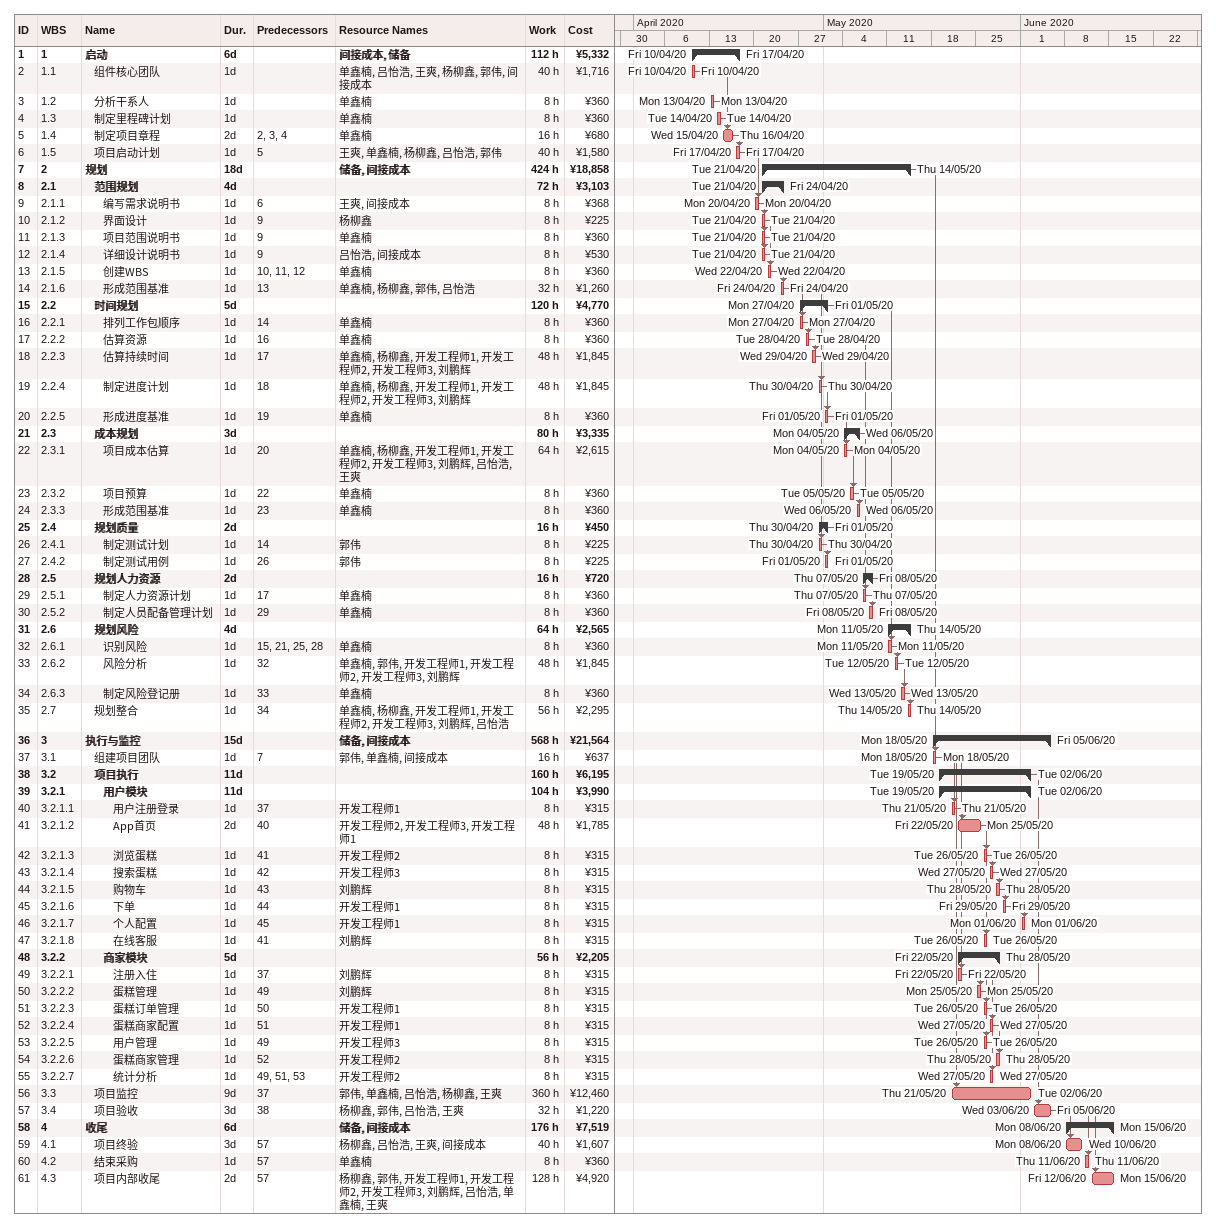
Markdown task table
| ID | WBS | Task | Duration | Start | Finish | Predecessors | Resources | Work (h) | Cost (¥) |
|---|---|---|---|---|---|---|---|---|---|
| 1 | 1 | **启动** | 6d | 2020-04-10 | 2020-04-17 |  | 间接成本, 储备 | 112 | 5332 |
| 2 | 1.1 | 组件核心团队 | 1d | 2020-04-10 | 2020-04-10 |  | 单鑫楠, 吕怡浩, 王爽, 杨柳鑫, 郭伟, 间接成本 | 40 | 1716 |
| 3 | 1.2 | 分析干系人 | 1d | 2020-04-13 | 2020-04-13 |  | 单鑫楠 | 8 | 360 |
| 4 | 1.3 | 制定里程碑计划 | 1d | 2020-04-14 | 2020-04-14 |  | 单鑫楠 | 8 | 360 |
| 5 | 1.4 | 制定项目章程 | 2d | 2020-04-15 | 2020-04-16 | 2, 3, 4 | 单鑫楠 | 16 | 680 |
| 6 | 1.5 | 项目启动计划 | 1d | 2020-04-17 | 2020-04-17 | 5 | 王爽, 单鑫楠, 杨柳鑫, 吕怡浩, 郭伟 | 40 | 1580 |
| 7 | 2 | **规划** | 18d | 2020-04-21 | 2020-05-14 |  | 储备, 间接成本 | 424 | 18858 |
| 8 | 2.1 | **范围规划** | 4d | 2020-04-21 | 2020-04-24 |  |  | 72 | 3103 |
| 9 | 2.1.1 | 编写需求说明书 | 1d | 2020-04-20 | 2020-04-20 | 6 | 王爽, 间接成本 | 8 | 368 |
| 10 | 2.1.2 | 界面设计 | 1d | 2020-04-21 | 2020-04-21 | 9 | 杨柳鑫 | 8 | 225 |
| 11 | 2.1.3 | 项目范围说明书 | 1d | 2020-04-21 | 2020-04-21 | 9 | 单鑫楠 | 8 | 360 |
| 12 | 2.1.4 | 详细设计说明书 | 1d | 2020-04-21 | 2020-04-21 | 9 | 吕怡浩, 间接成本 | 8 | 530 |
| 13 | 2.1.5 | 创建WBS | 1d | 2020-04-22 | 2020-04-22 | 10, 11, 12 | 单鑫楠 | 8 | 360 |
| 14 | 2.1.6 | 形成范围基准 | 1d | 2020-04-24 | 2020-04-24 | 13 | 单鑫楠, 杨柳鑫, 郭伟, 吕怡浩 | 32 | 1260 |
| 15 | 2.2 | **时间规划** | 5d | 2020-04-27 | 2020-05-01 |  |  | 120 | 4770 |
| 16 | 2.2.1 | 排列工作包顺序 | 1d | 2020-04-27 | 2020-04-27 | 14 | 单鑫楠 | 8 | 360 |
| 17 | 2.2.2 | 估算资源 | 1d | 2020-04-28 | 2020-04-28 | 16 | 单鑫楠 | 8 | 360 |
| 18 | 2.2.3 | 估算持续时间 | 1d | 2020-04-29 | 2020-04-29 | 17 | 单鑫楠, 杨柳鑫, 开发工程师1, 开发工程师2, 开发工程师3, 刘鹏辉 | 48 | 1845 |
| 19 | 2.2.4 | 制定进度计划 | 1d | 2020-04-30 | 2020-04-30 | 18 | 单鑫楠, 杨柳鑫, 开发工程师1, 开发工程师2, 开发工程师3, 刘鹏辉 | 48 | 1845 |
| 20 | 2.2.5 | 形成进度基准 | 1d | 2020-05-01 | 2020-05-01 | 19 | 单鑫楠 | 8 | 360 |
| 21 | 2.3 | **成本规划** | 3d | 2020-05-04 | 2020-05-06 |  |  | 80 | 3335 |
| 22 | 2.3.1 | 项目成本估算 | 1d | 2020-05-04 | 2020-05-04 | 20 | 单鑫楠, 杨柳鑫, 开发工程师1, 开发工程师2, 开发工程师3, 刘鹏辉, 吕怡浩, 王爽 | 64 | 2615 |
| 23 | 2.3.2 | 项目预算 | 1d | 2020-05-05 | 2020-05-05 | 22 | 单鑫楠 | 8 | 360 |
| 24 | 2.3.3 | 形成范围基准 | 1d | 2020-05-06 | 2020-05-06 | 23 | 单鑫楠 | 8 | 360 |
| 25 | 2.4 | **规划质量** | 2d | 2020-04-30 | 2020-05-01 |  |  | 16 | 450 |
| 26 | 2.4.1 | 制定测试计划 | 1d | 2020-04-30 | 2020-04-30 | 14 | 郭伟 | 8 | 225 |
| 27 | 2.4.2 | 制定测试用例 | 1d | 2020-05-01 | 2020-05-01 | 26 | 郭伟 | 8 | 225 |
| 28 | 2.5 | **规划人力资源** | 2d | 2020-05-07 | 2020-05-08 |  |  | 16 | 720 |
| 29 | 2.5.1 | 制定人力资源计划 | 1d | 2020-05-07 | 2020-05-07 | 17 | 单鑫楠 | 8 | 360 |
| 30 | 2.5.2 | 制定人员配备管理计划 | 1d | 2020-05-08 | 2020-05-08 | 29 | 单鑫楠 | 8 | 360 |
| 31 | 2.6 | **规划风险** | 4d | 2020-05-11 | 2020-05-14 |  |  | 64 | 2565 |
| 32 | 2.6.1 | 识别风险 | 1d | 2020-05-11 | 2020-05-11 | 15, 21, 25, 28 | 单鑫楠 | 8 | 360 |
| 33 | 2.6.2 | 风险分析 | 1d | 2020-05-12 | 2020-05-12 | 32 | 单鑫楠, 郭伟, 开发工程师1, 开发工程师2, 开发工程师3, 刘鹏辉 | 48 | 1845 |
| 34 | 2.6.3 | 制定风险登记册 | 1d | 2020-05-13 | 2020-05-13 | 33 | 单鑫楠 | 8 | 360 |
| 35 | 2.7 | 规划整合 | 1d | 2020-05-14 | 2020-05-14 | 34 | 单鑫楠, 杨柳鑫, 开发工程师1, 开发工程师2, 开发工程师3, 刘鹏辉, 吕怡浩 | 56 | 2295 |
| 36 | 3 | **执行与监控** | 15d | 2020-05-18 | 2020-06-05 |  | 储备, 间接成本 | 568 | 21564 |
| 37 | 3.1 | 组建项目团队 | 1d | 2020-05-18 | 2020-05-18 | 7 | 郭伟, 单鑫楠, 间接成本 | 16 | 637 |
| 38 | 3.2 | **项目执行** | 11d | 2020-05-19 | 2020-06-02 |  |  | 160 | 6195 |
| 39 | 3.2.1 | **用户模块** | 11d | 2020-05-19 | 2020-06-02 |  |  | 104 | 3990 |
| 40 | 3.2.1.1 | 用户注册登录 | 1d | 2020-05-21 | 2020-05-21 | 37 | 开发工程师1 | 8 | 315 |
| 41 | 3.2.1.2 | App首页 | 2d | 2020-05-22 | 2020-05-25 | 40 | 开发工程师2, 开发工程师3, 开发工程师1 | 48 | 1785 |
| 42 | 3.2.1.3 | 浏览蛋糕 | 1d | 2020-05-26 | 2020-05-26 | 41 | 开发工程师2 | 8 | 315 |
| 43 | 3.2.1.4 | 搜索蛋糕 | 1d | 2020-05-27 | 2020-05-27 | 42 | 开发工程师3 | 8 | 315 |
| 44 | 3.2.1.5 | 购物车 | 1d | 2020-05-28 | 2020-05-28 | 43 | 刘鹏辉 | 8 | 315 |
| 45 | 3.2.1.6 | 下单 | 1d | 2020-05-29 | 2020-05-29 | 44 | 开发工程师1 | 8 | 315 |
| 46 | 3.2.1.7 | 个人配置 | 1d | 2020-06-01 | 2020-06-01 | 45 | 开发工程师1 | 8 | 315 |
| 47 | 3.2.1.8 | 在线客服 | 1d | 2020-05-26 | 2020-05-26 | 41 | 刘鹏辉 | 8 | 315 |
| 48 | 3.2.2 | **商家模块** | 5d | 2020-05-22 | 2020-05-28 |  |  | 56 | 2205 |
| 49 | 3.2.2.1 | 注册入住 | 1d | 2020-05-22 | 2020-05-22 | 37 | 刘鹏辉 | 8 | 315 |
| 50 | 3.2.2.2 | 蛋糕管理 | 1d | 2020-05-25 | 2020-05-25 | 49 | 刘鹏辉 | 8 | 315 |
| 51 | 3.2.2.3 | 蛋糕订单管理 | 1d | 2020-05-26 | 2020-05-26 | 50 | 开发工程师1 | 8 | 315 |
| 52 | 3.2.2.4 | 蛋糕商家配置 | 1d | 2020-05-27 | 2020-05-27 | 51 | 开发工程师1 | 8 | 315 |
| 53 | 3.2.2.5 | 用户管理 | 1d | 2020-05-26 | 2020-05-26 | 49 | 开发工程师3 | 8 | 315 |
| 54 | 3.2.2.6 | 蛋糕商家管理 | 1d | 2020-05-28 | 2020-05-28 | 52 | 开发工程师2 | 8 | 315 |
| 55 | 3.2.2.7 | 统计分析 | 1d | 2020-05-27 | 2020-05-27 | 49, 51, 53 | 开发工程师2 | 8 | 315 |
| 56 | 3.3 | 项目监控 | 9d | 2020-05-21 | 2020-06-02 | 37 | 郭伟, 单鑫楠, 吕怡浩, 杨柳鑫, 王爽 | 360 | 12460 |
| 57 | 3.4 | 项目验收 | 3d | 2020-06-03 | 2020-06-05 | 38 | 杨柳鑫, 郭伟, 吕怡浩, 王爽 | 32 | 1220 |
| 58 | 4 | **收尾** | 6d | 2020-06-08 | 2020-06-15 |  | 储备, 间接成本 | 176 | 7519 |
| 59 | 4.1 | 项目终验 | 3d | 2020-06-08 | 2020-06-10 | 57 | 杨柳鑫, 吕怡浩, 王爽, 间接成本 | 40 | 1607 |
| 60 | 4.2 | 结束采购 | 1d | 2020-06-11 | 2020-06-11 | 57 | 单鑫楠 | 8 | 360 |
| 61 | 4.3 | 项目内部收尾 | 2d | 2020-06-12 | 2020-06-15 | 57 | 杨柳鑫, 郭伟, 开发工程师1, 开发工程师2, 开发工程师3, 刘鹏辉, 吕怡浩, 单鑫楠, 王爽 | 128 | 4920 |
